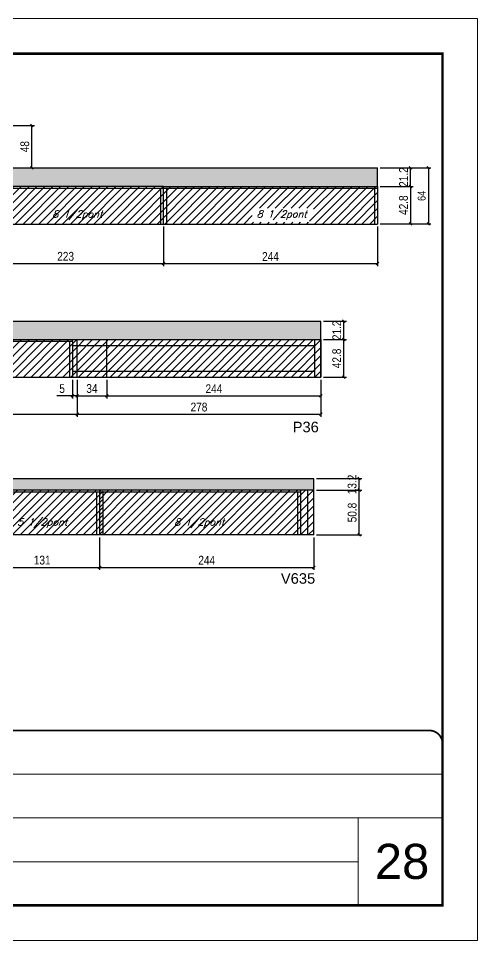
# Model space of a CAD drawing. Extents: x -20960 to -5926, y -2106 to 21915.
# Drawn here: x -6477 to -5953, y 13974 to 15024 of the extents above; entities that cross this region are included whole.
import ezdxf

# ---------------------------------------------------------------- set-up
doc = ezdxf.new("R2010")
doc.units = 0
doc.linetypes.add('CONTINUO', pattern=[0])
doc.linetypes.add('DASHED', pattern=[0.75, 0.5, -0.25])
for name, color, linetype in [('5', 5, 'Continuous'), ('COTA', 241, 'Continuous'), ('Painéis', 200, 'Continuous'), ('Reaproveitamento', 251, 'Continuous'), ('SARR_2.2x7', 40, 'Continuous'), ('SARR_3.5x7', 81, 'Continuous'), ('texto', 7, 'Continuous')]:
    doc.layers.add(name, color=color, linetype=linetype)
for name, color, linetype, lineweight in [('CARIMBO', 255, 'Continuous', 9), ('Folhas', 255, 'Continuous', 9), ('SARRAFO DE PRESSAO', 251, 'DASHED', 9)]:
    doc.layers.add(name, color=color, linetype=linetype, lineweight=lineweight)
doc.styles.add('ARIAL', font='arial.ttf')
doc.styles.add('COTA TECNICA', font='techl___.ttf', dxfattribs={"height": 10})
doc.styles.add('COTA TECNICA-50', font='techl___.ttf', dxfattribs={"height": 9})
doc.styles.add('Romans', font='romans.shx')
doc.styles.get("Standard").update_dxf_attribs({"font": 'arial.ttf'})
doc.dimstyles.new('COTA PAINEL-50', dxfattribs={"dimtxt": 9, "dimasz": 3, "dimexe": 3, "dimexo": 3, "dimgap": 3, "dimtad": 1, "dimdec": 1, "dimzin": 12, "dimdsep": 46, "dimtxsty": 'COTA TECNICA-50', "dimblk1": 'OBLIQUE', "dimblk2": 'OBLIQUE', "dimsah": 1, "dimcen": 0.9, "dimclrd": 4, "dimclre": 4, "dimclrt": 240, "dimadec": 1, "dimazin": 3, "dimtfac": 1, "dimtdec": 1, "dimtmove": 0, "dimatfit": 3, "dimfxl": 1, "dimtolj": 1, "dimtzin": 12, "dimarcsym": 0})
doc.dimstyles.new('PAINEL', dxfattribs={"dimtxt": 10, "dimasz": 3, "dimexe": 3, "dimexo": 3, "dimgap": 3, "dimtad": 1, "dimdec": 1, "dimzin": 12, "dimdsep": 46, "dimtxsty": 'COTA TECNICA', "dimblk1": 'OBLIQUE', "dimblk2": 'OBLIQUE', "dimsah": 1, "dimcen": 0.9, "dimclrd": 4, "dimclre": 4, "dimclrt": 240, "dimadec": 1, "dimazin": 3, "dimtfac": 1, "dimtdec": 1, "dimtmove": 0, "dimatfit": 3, "dimfxl": 1, "dimtolj": 1, "dimtzin": 12, "dimarcsym": 0})
pattern_1 = [(45, (-149371.684, -13724.082), (-4.49012806, 4.49012806), [])]

# ---------------------------------------------------------------- blocks, each defined once
blk = doc.blocks.new('9999999999')
at = {"color": 30, "linetype": 'CONTINUO'}
for p, q in [((98564.6, 34379.6), (99584, 34379.6)), ((98564.6, 34329.8), (99488, 34329.8)), ((99584, 34329.8), (99488, 34329.8)), ((99488, 34329.8), (99488, 34230.2)), ((98564.6, 34280), (99488, 34280))]:
    blk.add_line(p, q, dxfattribs=at)
at = {"color": 30, "linetype": 'CONTINUO', "const_width": 2}
blk.add_lwpolyline([(99584, 34230.2), (99584, 34414.4, 0.414214), (99569, 34429.4), (98229, 34429.4, 0.414214), (98214, 34414.4), (98214, 34245.2, 0.414214), (98229, 34230.2), (99584, 34230.2)], format="xyb", dxfattribs=at)
at = {"layer": 'Folhas'}
blk.add_lwpolyline([(98139, 34190.2), (99624, 34190.2), (99624, 35240.2), (98139, 35240.2)], close=True, dxfattribs=at)
at = {"layer": 'Folhas', "color": 30, "const_width": 3}
blk.add_lwpolyline([(98214, 34230.2), (99584, 34230.2), (99584, 35200.2), (98214, 35200.2)], close=True, dxfattribs=at)
blk = doc.blocks.new('_Oblique')
at = {"color": 0, "linetype": 'ByBlock', "lineweight": -2}
blk.add_line((-0.5, -0.5), (0.5, 0.5), dxfattribs=at)
blk = doc.blocks.new('*D899')
at = {"layer": 'COTA', "color": 4, "linetype": 'ByBlock', "lineweight": -2, "transparency": 16777216}
for p, q in [((-6515.2, 14432.9), (-6515.2, 14395.9)), ((-6384.2, 14432.9), (-6384.2, 14395.9)), ((-6515.2, 14398.9), (-6384.2, 14398.9))]:
    blk.add_line(p, q, dxfattribs=at)
at = {"layer": 'Defpoints', "color": 0, "linetype": 'ByBlock', "transparency": 16777216}
for p in [(-6515.2, 14435.9), (-6384.2, 14435.9), (-6384.2, 14398.9)]:
    blk.add_point(p, dxfattribs=at)
at = {"layer": 'COTA', "color": 4, "linetype": 'ByBlock', "lineweight": -2, "transparency": 16777216, "xscale": 3, "yscale": 3, "zscale": 3, "rotation": 180}
blk.add_blockref('_Oblique', (-6515.2, 14398.9), dxfattribs=at)
at = {"layer": 'COTA', "color": 4, "linetype": 'ByBlock', "lineweight": -2, "transparency": 16777216, "xscale": 3, "yscale": 3, "zscale": 3}
blk.add_blockref('_Oblique', (-6384.2, 14398.9), dxfattribs=at)
at = {"layer": 'COTA', "color": 240, "linetype": 'ByBlock', "transparency": 16777216, "insert": (-6449.7, 14407.1), "char_height": 10, "attachment_point": 5, "style": 'COTA TECNICA'}
blk.add_mtext('\\A1;131', dxfattribs=at)
blk = doc.blocks.new('*D900')
at = {"layer": 'COTA', "color": 4, "linetype": 'ByBlock', "lineweight": -2, "transparency": 16777216}
for p, q in [((-6140.2, 14432.9), (-6140.2, 14395.9)), ((-6384.2, 14412.9), (-6384.2, 14395.9)), ((-6384.2, 14398.9), (-6140.2, 14398.9))]:
    blk.add_line(p, q, dxfattribs=at)
at = {"layer": 'Defpoints', "color": 0, "linetype": 'ByBlock', "transparency": 16777216}
for p in [(-6140.2, 14435.9), (-6384.2, 14415.9), (-6140.2, 14398.9)]:
    blk.add_point(p, dxfattribs=at)
at = {"layer": 'COTA', "color": 4, "linetype": 'ByBlock', "lineweight": -2, "transparency": 16777216, "xscale": 3, "yscale": 3, "zscale": 3, "rotation": 180}
blk.add_blockref('_Oblique', (-6384.2, 14398.9), dxfattribs=at)
at = {"layer": 'COTA', "color": 4, "linetype": 'ByBlock', "lineweight": -2, "transparency": 16777216, "xscale": 3, "yscale": 3, "zscale": 3}
blk.add_blockref('_Oblique', (-6140.2, 14398.9), dxfattribs=at)
at = {"layer": 'COTA', "color": 240, "linetype": 'ByBlock', "transparency": 16777216, "insert": (-6262.2, 14407), "char_height": 10, "attachment_point": 5, "style": 'COTA TECNICA'}
blk.add_mtext('\\A1;244', dxfattribs=at)
blk = doc.blocks.new('*D904')
at = {"layer": 'COTA', "color": 4, "lineweight": -2, "transparency": 16777216}
for p, q in [((-6137.2, 14486.7), (-6085.3, 14486.7)), ((-6088.3, 14435.9), (-6088.3, 14486.7)), ((-6137.2, 14435.9), (-6085.3, 14435.9))]:
    blk.add_line(p, q, dxfattribs=at)
at = {"layer": 'Defpoints', "color": 0, "transparency": 16777216}
for p in [(-6140.2, 14486.7), (-6088.3, 14486.7), (-6140.2, 14435.9)]:
    blk.add_point(p, dxfattribs=at)
at = {"layer": 'COTA', "color": 4, "lineweight": -2, "transparency": 16777216, "xscale": 3, "yscale": 3, "zscale": 3}
for p, rotation in [((-6088.3, 14486.7), 90), ((-6088.3, 14435.9), 270)]:
    blk.add_blockref('_Oblique', p, dxfattribs=dict(at, rotation=rotation))
at = {"layer": 'COTA', "color": 240, "transparency": 16777216, "insert": (-6096.4, 14461.3), "char_height": 10, "attachment_point": 5, "rotation": 90, "style": 'COTA TECNICA'}
blk.add_mtext('\\A1;50.8', dxfattribs=at)
blk = doc.blocks.new('*D922')
at = {"layer": 'COTA', "color": 4, "lineweight": -2, "ltscale": 25, "transparency": 16777216}
for p, q in [((-6137.2, 14499.9), (-6085.3, 14499.9)), ((-6088.3, 14486.7), (-6088.3, 14499.9)), ((-6137.2, 14486.7), (-6085.3, 14486.7))]:
    blk.add_line(p, q, dxfattribs=at)
at = {"layer": 'Defpoints', "color": 0, "ltscale": 25, "transparency": 16777216}
for p in [(-6140.2, 14499.9), (-6088.3, 14499.9), (-6140.2, 14486.7)]:
    blk.add_point(p, dxfattribs=at)
at = {"layer": 'COTA', "color": 4, "lineweight": -2, "ltscale": 25, "transparency": 16777216, "xscale": 3, "yscale": 3, "zscale": 3}
for p, rotation in [((-6088.3, 14499.9), 90), ((-6088.3, 14486.7), 270)]:
    blk.add_blockref('_Oblique', p, dxfattribs=dict(at, rotation=rotation))
at = {"layer": 'COTA', "color": 240, "ltscale": 25, "transparency": 16777216, "insert": (-6096.5, 14493.3), "char_height": 10, "attachment_point": 5, "rotation": 90, "style": 'COTA TECNICA'}
blk.add_mtext('\\A1;13.2', dxfattribs=at)
blk = doc.blocks.new('*D906')
at = {"layer": 'COTA', "color": 4, "linetype": 'ByBlock', "lineweight": -2, "transparency": 16777216}
for p, q in [((-6311.5, 14786.9), (-6311.5, 14741.8)), ((-6067.5, 14786.9), (-6067.5, 14741.8)), ((-6311.5, 14744.8), (-6067.5, 14744.8))]:
    blk.add_line(p, q, dxfattribs=at)
at = {"layer": 'Defpoints', "color": 0, "linetype": 'ByBlock', "transparency": 16777216}
for p in [(-6311.5, 14789.9), (-6067.5, 14789.9), (-6067.5, 14744.8)]:
    blk.add_point(p, dxfattribs=at)
at = {"layer": 'COTA', "color": 4, "linetype": 'ByBlock', "lineweight": -2, "transparency": 16777216, "xscale": 3, "yscale": 3, "zscale": 3, "rotation": 180}
blk.add_blockref('_Oblique', (-6311.5, 14744.8), dxfattribs=at)
at = {"layer": 'COTA', "color": 4, "linetype": 'ByBlock', "lineweight": -2, "transparency": 16777216, "xscale": 3, "yscale": 3, "zscale": 3}
blk.add_blockref('_Oblique', (-6067.5, 14744.8), dxfattribs=at)
at = {"layer": 'COTA', "color": 240, "linetype": 'ByBlock', "transparency": 16777216, "insert": (-6189.5, 14752.9), "char_height": 10, "attachment_point": 5, "style": 'COTA TECNICA'}
blk.add_mtext('\\A1;244', dxfattribs=at)
blk = doc.blocks.new('*D908')
at = {"layer": 'COTA', "color": 4, "linetype": 'ByBlock', "lineweight": -2, "transparency": 16777216}
for p, q in [((-6064.5, 14853.9), (-6026.9, 14853.9)), ((-6029.9, 14832.7), (-6029.9, 14853.9)), ((-6064.5, 14832.7), (-6026.9, 14832.7))]:
    blk.add_line(p, q, dxfattribs=at)
at = {"layer": 'Defpoints', "color": 0, "linetype": 'ByBlock', "transparency": 16777216}
for p in [(-6067.5, 14853.9), (-6029.9, 14853.9), (-6067.5, 14832.7)]:
    blk.add_point(p, dxfattribs=at)
at = {"layer": 'COTA', "color": 4, "linetype": 'ByBlock', "lineweight": -2, "transparency": 16777216, "xscale": 3, "yscale": 3, "zscale": 3}
for p, rotation in [((-6029.9, 14853.9), 90), ((-6029.9, 14832.7), 270)]:
    blk.add_blockref('_Oblique', p, dxfattribs=dict(at, rotation=rotation))
at = {"layer": 'COTA', "color": 240, "linetype": 'ByBlock', "transparency": 16777216, "insert": (-6037.9, 14843.3), "char_height": 10, "attachment_point": 5, "rotation": 90, "style": 'COTA TECNICA'}
blk.add_mtext('\\A1;21.2', dxfattribs=at)
blk = doc.blocks.new('*D931')
at = {"layer": 'COTA', "color": 4, "lineweight": -2, "transparency": 16777216}
for p, q in [((-6534.5, 14786.9), (-6534.5, 14741.8)), ((-6311.5, 14786.9), (-6311.5, 14741.8)), ((-6534.5, 14744.8), (-6311.5, 14744.8))]:
    blk.add_line(p, q, dxfattribs=at)
at = {"layer": 'Defpoints', "color": 0, "transparency": 16777216}
for p in [(-6534.5, 14789.9), (-6311.5, 14789.9), (-6311.5, 14744.8)]:
    blk.add_point(p, dxfattribs=at)
at = {"layer": 'COTA', "color": 4, "lineweight": -2, "transparency": 16777216, "xscale": 3, "yscale": 3, "zscale": 3, "rotation": 180}
blk.add_blockref('_Oblique', (-6534.5, 14744.8), dxfattribs=at)
at = {"layer": 'COTA', "color": 4, "lineweight": -2, "transparency": 16777216, "xscale": 3, "yscale": 3, "zscale": 3}
blk.add_blockref('_Oblique', (-6311.5, 14744.8), dxfattribs=at)
at = {"layer": 'COTA', "color": 240, "transparency": 16777216, "insert": (-6423, 14753), "char_height": 10, "attachment_point": 5, "style": 'COTA TECNICA'}
blk.add_mtext('\\A1;223', dxfattribs=at)
blk = doc.blocks.new('*D932')
at = {"layer": 'COTA', "color": 4, "lineweight": -2, "transparency": 16777216}
for p, q in [((-6064.5, 14832.7), (-6026.9, 14832.7)), ((-6029.9, 14832.7), (-6029.9, 14789.9)), ((-6064.5, 14789.9), (-6026.9, 14789.9))]:
    blk.add_line(p, q, dxfattribs=at)
at = {"layer": 'Defpoints', "color": 0, "transparency": 16777216}
for p in [(-6067.5, 14832.7), (-6067.5, 14789.9), (-6029.9, 14789.9)]:
    blk.add_point(p, dxfattribs=at)
at = {"layer": 'COTA', "color": 4, "lineweight": -2, "transparency": 16777216, "xscale": 3, "yscale": 3, "zscale": 3}
for p, rotation in [((-6029.9, 14832.7), 90), ((-6029.9, 14789.9), 270)]:
    blk.add_blockref('_Oblique', p, dxfattribs=dict(at, rotation=rotation))
at = {"layer": 'COTA', "color": 240, "transparency": 16777216, "insert": (-6037.9, 14811.3), "char_height": 10, "attachment_point": 5, "rotation": 90, "style": 'COTA TECNICA'}
blk.add_mtext('\\A1;42.8', dxfattribs=at)
blk = doc.blocks.new('*D937')
at = {"layer": 'COTA', "color": 4, "lineweight": -2, "ltscale": 25, "transparency": 16777216}
for p, q in [((-6488.5, 14901.9), (-6458.4, 14901.9)), ((-6461.4, 14853.9), (-6461.4, 14901.9)), ((-6488.5, 14853.9), (-6458.4, 14853.9))]:
    blk.add_line(p, q, dxfattribs=at)
at = {"layer": 'Defpoints', "color": 0, "ltscale": 25, "transparency": 16777216}
for p in [(-6491.5, 14901.9), (-6461.4, 14901.9), (-6491.5, 14853.9)]:
    blk.add_point(p, dxfattribs=at)
at = {"layer": 'COTA', "color": 4, "lineweight": -2, "ltscale": 25, "transparency": 16777216, "xscale": 3, "yscale": 3, "zscale": 3}
for p, rotation in [((-6461.4, 14901.9), 90), ((-6461.4, 14853.9), 270)]:
    blk.add_blockref('_Oblique', p, dxfattribs=dict(at, rotation=rotation))
at = {"layer": 'COTA', "color": 240, "ltscale": 25, "transparency": 16777216, "insert": (-6469.5, 14877.9), "char_height": 10, "attachment_point": 5, "rotation": 90, "style": 'COTA TECNICA'}
blk.add_mtext('\\A1;48', dxfattribs=at)
blk = doc.blocks.new('*D916')
at = {"layer": 'COTA', "color": 4, "linetype": 'ByBlock', "lineweight": -2, "transparency": 16777216}
for p, q in [((-6410, 14612.4), (-6410, 14570.3)), ((-6132, 14612.4), (-6132, 14570.3)), ((-6410, 14573.3), (-6132, 14573.3))]:
    blk.add_line(p, q, dxfattribs=at)
at = {"layer": 'Defpoints', "color": 0, "linetype": 'ByBlock', "transparency": 16777216}
for p in [(-6410, 14615.4), (-6132, 14615.4), (-6132, 14573.3)]:
    blk.add_point(p, dxfattribs=at)
at = {"layer": 'COTA', "color": 4, "linetype": 'ByBlock', "lineweight": -2, "transparency": 16777216, "xscale": 3, "yscale": 3, "zscale": 3, "rotation": 180}
blk.add_blockref('_Oblique', (-6410, 14573.3), dxfattribs=at)
at = {"layer": 'COTA', "color": 4, "linetype": 'ByBlock', "lineweight": -2, "transparency": 16777216, "xscale": 3, "yscale": 3, "zscale": 3}
blk.add_blockref('_Oblique', (-6132, 14573.3), dxfattribs=at)
at = {"layer": 'COTA', "color": 240, "linetype": 'ByBlock', "transparency": 16777216, "insert": (-6271, 14581.4), "char_height": 10, "attachment_point": 5, "style": 'COTA TECNICA'}
blk.add_mtext('\\A1;278', dxfattribs=at)
blk = doc.blocks.new('*D938')
at = {"layer": 'COTA', "color": 4, "lineweight": -2, "ltscale": 25, "transparency": 16777216}
for p, q in [((-6129, 14658.2), (-6102.9, 14658.2)), ((-6105.9, 14615.4), (-6105.9, 14658.2)), ((-6129, 14615.4), (-6102.9, 14615.4))]:
    blk.add_line(p, q, dxfattribs=at)
at = {"layer": 'Defpoints', "color": 0, "ltscale": 25, "transparency": 16777216}
for p in [(-6132, 14658.2), (-6105.9, 14658.2), (-6132, 14615.4)]:
    blk.add_point(p, dxfattribs=at)
at = {"layer": 'COTA', "color": 4, "lineweight": -2, "ltscale": 25, "transparency": 16777216, "xscale": 3, "yscale": 3, "zscale": 3}
for p, rotation in [((-6105.9, 14658.2), 90), ((-6105.9, 14615.4), 270)]:
    blk.add_blockref('_Oblique', p, dxfattribs=dict(at, rotation=rotation))
at = {"layer": 'COTA', "color": 240, "ltscale": 25, "transparency": 16777216, "insert": (-6114, 14636.8), "char_height": 10, "attachment_point": 5, "rotation": 90, "style": 'COTA TECNICA'}
blk.add_mtext('\\A1;42.8', dxfattribs=at)
blk = doc.blocks.new('*D939')
at = {"layer": 'COTA', "color": 4, "lineweight": -2, "ltscale": 25, "transparency": 16777216}
for p, q in [((-6654, 14612.4), (-6654, 14570.3)), ((-6410, 14612.4), (-6410, 14570.3)), ((-6654, 14573.3), (-6410, 14573.3))]:
    blk.add_line(p, q, dxfattribs=at)
at = {"layer": 'Defpoints', "color": 0, "ltscale": 25, "transparency": 16777216}
for p in [(-6654, 14615.4), (-6410, 14615.4), (-6410, 14573.3)]:
    blk.add_point(p, dxfattribs=at)
at = {"layer": 'COTA', "color": 4, "lineweight": -2, "ltscale": 25, "transparency": 16777216, "xscale": 3, "yscale": 3, "zscale": 3, "rotation": 180}
blk.add_blockref('_Oblique', (-6654, 14573.3), dxfattribs=at)
at = {"layer": 'COTA', "color": 4, "lineweight": -2, "ltscale": 25, "transparency": 16777216, "xscale": 3, "yscale": 3, "zscale": 3}
blk.add_blockref('_Oblique', (-6410, 14573.3), dxfattribs=at)
at = {"layer": 'COTA', "color": 240, "ltscale": 25, "transparency": 16777216, "insert": (-6532, 14581.3), "char_height": 10, "attachment_point": 5, "style": 'COTA TECNICA'}
blk.add_mtext('\\A1;244', dxfattribs=at)
blk = doc.blocks.new('*D940')
at = {"layer": 'COTA', "color": 4, "lineweight": -2, "ltscale": 25, "transparency": 16777216}
for p, q in [((-6415, 14612.4), (-6415, 14591.2)), ((-6410, 14612.4), (-6410, 14591.2)), ((-6415, 14594.2), (-6433.1, 14594.2)), ((-6410, 14594.2), (-6415, 14594.2)), ((-6410, 14594.2), (-6407, 14594.2))]:
    blk.add_line(p, q, dxfattribs=at)
at = {"layer": 'Defpoints', "color": 0, "ltscale": 25, "transparency": 16777216}
for p in [(-6415, 14615.4), (-6410, 14615.4), (-6415, 14594.2)]:
    blk.add_point(p, dxfattribs=at)
at = {"layer": 'COTA', "color": 4, "lineweight": -2, "ltscale": 25, "transparency": 16777216, "xscale": 3, "yscale": 3, "zscale": 3}
blk.add_blockref('_Oblique', (-6415, 14594.2), dxfattribs=at)
at = {"layer": 'COTA', "color": 4, "lineweight": -2, "ltscale": 25, "transparency": 16777216, "xscale": 3, "yscale": 3, "zscale": 3, "rotation": 180}
blk.add_blockref('_Oblique', (-6410, 14594.2), dxfattribs=at)
at = {"layer": 'COTA', "color": 240, "ltscale": 25, "transparency": 16777216, "insert": (-6427, 14602.4), "char_height": 10, "attachment_point": 5, "style": 'COTA TECNICA'}
blk.add_mtext('\\A1;5', dxfattribs=at)
blk = doc.blocks.new('*D919')
at = {"layer": 'COTA', "color": 4, "lineweight": -2, "ltscale": 25, "transparency": 16777216}
for p, q in [((-6129, 14679.4), (-6102.9, 14679.4)), ((-6105.9, 14658.2), (-6105.9, 14679.4)), ((-6129, 14658.2), (-6102.9, 14658.2))]:
    blk.add_line(p, q, dxfattribs=at)
at = {"layer": 'Defpoints', "color": 0, "ltscale": 25, "transparency": 16777216}
for p in [(-6132, 14679.4), (-6105.9, 14679.4), (-6132, 14658.2)]:
    blk.add_point(p, dxfattribs=at)
at = {"layer": 'COTA', "color": 4, "lineweight": -2, "ltscale": 25, "transparency": 16777216, "xscale": 3, "yscale": 3, "zscale": 3}
for p, rotation in [((-6105.9, 14679.4), 90), ((-6105.9, 14658.2), 270)]:
    blk.add_blockref('_Oblique', p, dxfattribs=dict(at, rotation=rotation))
at = {"layer": 'COTA', "color": 240, "ltscale": 25, "transparency": 16777216, "insert": (-6114, 14668.8), "char_height": 10, "attachment_point": 5, "rotation": 90, "style": 'COTA TECNICA'}
blk.add_mtext('\\A1;21.2', dxfattribs=at)
blk = doc.blocks.new('*D941')
at = {"layer": 'COTA', "color": 4, "lineweight": -2, "ltscale": 25, "transparency": 16777216}
for p, q in [((-6410, 14612.4), (-6410, 14591.2)), ((-6376, 14612.4), (-6376, 14591.2)), ((-6410, 14594.2), (-6376, 14594.2))]:
    blk.add_line(p, q, dxfattribs=at)
at = {"layer": 'Defpoints', "color": 0, "ltscale": 25, "transparency": 16777216}
for p in [(-6410, 14615.4), (-6376, 14615.4), (-6376, 14594.2)]:
    blk.add_point(p, dxfattribs=at)
at = {"layer": 'COTA', "color": 4, "lineweight": -2, "ltscale": 25, "transparency": 16777216, "xscale": 3, "yscale": 3, "zscale": 3, "rotation": 180}
blk.add_blockref('_Oblique', (-6410, 14594.2), dxfattribs=at)
at = {"layer": 'COTA', "color": 4, "lineweight": -2, "ltscale": 25, "transparency": 16777216, "xscale": 3, "yscale": 3, "zscale": 3}
blk.add_blockref('_Oblique', (-6376, 14594.2), dxfattribs=at)
at = {"layer": 'COTA', "color": 240, "ltscale": 25, "transparency": 16777216, "insert": (-6393, 14602.5), "char_height": 10, "attachment_point": 5, "style": 'COTA TECNICA'}
blk.add_mtext('\\A1;34', dxfattribs=at)
blk = doc.blocks.new('*D920')
at = {"layer": 'COTA', "color": 4, "lineweight": -2, "ltscale": 25, "transparency": 16777216}
for p, q in [((-6376, 14612.4), (-6376, 14591.2)), ((-6132, 14612.4), (-6132, 14591.2)), ((-6376, 14594.2), (-6132, 14594.2))]:
    blk.add_line(p, q, dxfattribs=at)
at = {"layer": 'Defpoints', "color": 0, "ltscale": 25, "transparency": 16777216}
for p in [(-6376, 14615.4), (-6132, 14615.4), (-6132, 14594.2)]:
    blk.add_point(p, dxfattribs=at)
at = {"layer": 'COTA', "color": 4, "lineweight": -2, "ltscale": 25, "transparency": 16777216, "xscale": 3, "yscale": 3, "zscale": 3, "rotation": 180}
blk.add_blockref('_Oblique', (-6376, 14594.2), dxfattribs=at)
at = {"layer": 'COTA', "color": 4, "lineweight": -2, "ltscale": 25, "transparency": 16777216, "xscale": 3, "yscale": 3, "zscale": 3}
blk.add_blockref('_Oblique', (-6132, 14594.2), dxfattribs=at)
at = {"layer": 'COTA', "color": 240, "ltscale": 25, "transparency": 16777216, "insert": (-6254, 14602.3), "char_height": 10, "attachment_point": 5, "style": 'COTA TECNICA'}
blk.add_mtext('\\A1;244', dxfattribs=at)
blk = doc.blocks.new('*D951')
at = {"layer": 'COTA', "color": 4, "lineweight": -2, "transparency": 16777216}
for p, q in [((-6064.5, 14853.9), (-6006.6, 14853.9)), ((-6009.6, 14853.9), (-6009.6, 14789.9)), ((-6064.5, 14789.9), (-6006.6, 14789.9))]:
    blk.add_line(p, q, dxfattribs=at)
at = {"layer": 'Defpoints', "color": 0, "transparency": 16777216}
for p in [(-6067.5, 14853.9), (-6067.5, 14789.9), (-6009.6, 14789.9)]:
    blk.add_point(p, dxfattribs=at)
at = {"layer": 'COTA', "color": 4, "lineweight": -2, "transparency": 16777216, "xscale": 3, "yscale": 3, "zscale": 3}
for p, rotation in [((-6009.6, 14853.9), 90), ((-6009.6, 14789.9), 270)]:
    blk.add_blockref('_Oblique', p, dxfattribs=dict(at, rotation=rotation))
at = {"layer": 'COTA', "color": 240, "transparency": 16777216, "insert": (-6017.2, 14821.9), "char_height": 9, "attachment_point": 5, "rotation": 90, "style": 'COTA TECNICA-50'}
blk.add_mtext('\\A1;64', dxfattribs=at)

msp = doc.modelspace()

# ---------------------------------------------------------------- hatches: boundary and pattern name
at = {"layer": 'COTA', "ltscale": 25}
h = msp.add_hatch(dxfattribs=at)
h.set_pattern_fill('AR-CONC', color=256, scale=0.03)
h.set_pattern_definition([(50, (-153562.9586, -8853.6097), (5.46554007, -0.47817257), [0.5715, -6.2865]), (355, (-153562.9586, -8853.61), (-1.05730264, 5.73170536), [0.4572, -5.02921753]), (100.4514447, (-153562.503, -8853.6496), (4.40823741, 5.25353256), [0.48570026, -5.34270734]), (46.1842, (-153562.9586, -8852.086), (8.13237123, -1.26126984), [0.85725, -9.42975]), (96.6355576, (-153562.281, -8852.191), (7.12212402, 7.42278374), [0.7285507, -8.01406824]), (351.184151, (-153562.9586, -8852.086), (7.122124, 7.42278374), [0.685799, -7.54379196]), (21, (-153562.1966, -8852.4667), (4.54843174, -3.06795595), [0.5715, -6.2865]), (326, (-153562.1966, -8852.467), (1.85406085, 5.52563898), [0.4572, -5.0292]), (71.451445, (-153561.8175, -8852.7224), (6.40249258, 2.45768307), [0.48570026, -5.34269813]), (37.5, (-153562.9586, -8853.6097), (0.092658098, 2.536651166), [0, -4.96824, 0, -5.1054, 0, -5.04825]), (7.5, (-153562.9586, -8853.6097), (2.004589875, 3.005417245), [0, -2.91084, 0, -4.85394, 0, -1.92405]), (327.5, (-153564.6578, -8853.6097), (4.067717855, -0.17186232), [0, -1.905, 0, -5.9436, 0, -7.8867]), (317.5, (-153565.42, -8853.6097), (4.44387544, 0.76279473), [0, -2.4765, 0, -3.94716, 0, -5.6007])])
h.paths.add_polyline_path([(-6534.5, 14832.67), (-6311.5, 14832.67), (-6067.5, 14832.67), (-6067.5, 14853.87), (-6491.5, 14853.87), (-7073.5, 14853.87), (-7073.5, 14839.87), (-6578.5, 14839.87), (-6578.5, 14789.87), (-6534.5, 14789.87)])
h = msp.add_hatch(dxfattribs=at)
h.set_pattern_fill('AR-CONC', color=256, scale=0.03)
h.set_pattern_definition([(50, (-144609.4875, -9134.4764), (5.46554007, -0.47817257), [0.5715, -6.2865]), (355, (-144609.4875, -9134.4764), (-1.05730264, 5.73170536), [0.4572, -5.02921753]), (100.4514447, (-144609.032, -9134.516), (4.40823741, 5.25353256), [0.48570026, -5.34270734]), (46.1842, (-144609.4875, -9132.9524), (8.13237123, -1.26126984), [0.85725, -9.42975]), (96.6355576, (-144608.81, -9133.0575), (7.122124, 7.42278374), [0.7285507, -8.01406824]), (351.184151, (-144609.4875, -9132.952), (7.122124, 7.42278374), [0.685799, -7.54379196]), (21, (-144608.7255, -9133.3334), (4.54843174, -3.06795595), [0.5715, -6.2865]), (326, (-144608.7255, -9133.3334), (1.85406085, 5.52563898), [0.4572, -5.0292]), (71.451445, (-144608.3465, -9133.589), (6.40249258, 2.45768307), [0.48570026, -5.34269813]), (37.5, (-144609.4875, -9134.4764), (0.092658098, 2.536651166), [0, -4.96824, 0, -5.1054, 0, -5.04825]), (7.5, (-144609.4875, -9134.4764), (2.004589875, 3.005417245), [0, -2.91084, 0, -4.85394, 0, -1.92405]), (327.5, (-144611.1867, -9134.4764), (4.067717855, -0.17186232), [0, -1.905, 0, -5.9436, 0, -7.8867]), (317.5, (-144611.9487, -9134.4764), (4.44387544, 0.76279473), [0, -2.4765, 0, -3.94716, 0, -5.6007])])
h.paths.add_polyline_path([(-7302, 14679.41), (-7302, 14658.21), (-6132, 14658.21), (-6132, 14679.41)])
at = {"layer": 'COTA', "linetype": 'ByBlock'}
h = msp.add_hatch(dxfattribs=at)
h.set_pattern_fill('AR-CONC', color=256, scale=0.03)
h.set_pattern_definition([(50, (-149392.2803, -17198.3228), (5.46554007, -0.47817257), [0.5715, -6.2865]), (355, (-149392.2803, -17198.323), (-1.05730264, 5.73170536), [0.4572, -5.02921753]), (100.4514447, (-149391.825, -17198.3626), (4.40823741, 5.25353256), [0.48570026, -5.34270734]), (46.1842, (-149392.28, -17196.799), (8.13237123, -1.26126984), [0.85725, -9.42975]), (96.6355576, (-149391.603, -17196.904), (7.12212402, 7.42278374), [0.7285507, -8.01406824]), (351.184151, (-149392.28, -17196.799), (7.122124, 7.42278374), [0.685799, -7.54379196]), (21, (-149391.5183, -17197.1798), (4.54843174, -3.06795595), [0.5715, -6.2865]), (326, (-149391.5183, -17197.18), (1.85406085, 5.52563898), [0.4572, -5.0292]), (71.451445, (-149391.1393, -17197.4354), (6.40249258, 2.45768307), [0.48570026, -5.34269813]), (37.5, (-149392.2803, -17198.3228), (0.092658098, 2.536651166), [0, -4.96824, 0, -5.1054, 0, -5.04825]), (7.5, (-149392.2803, -17198.3228), (2.004589875, 3.005417245), [0, -2.91084, 0, -4.85394, 0, -1.92405]), (327.5, (-149393.9796, -17198.3228), (4.067717855, -0.17186232), [0, -1.905, 0, -5.9436, 0, -7.8867]), (317.5, (-149394.7416, -17198.3228), (4.44387544, 0.76279473), [0, -2.4765, 0, -3.94716, 0, -5.6007])])
h.paths.add_polyline_path([(-6759.17, 14486.68), (-6140.17, 14486.68), (-6140.17, 14499.88), (-6779.17, 14499.88), (-6779.17, 14435.88), (-6759.17, 14435.88)])
at = {"layer": 'Reaproveitamento', "linetype": 'ByBlock'}
h = msp.add_hatch(dxfattribs=at)
h.set_pattern_fill('ANSI31', color=256, scale=2)
h.set_pattern_definition([(45, (-149381.255, -17168.8296), (-4.49012806, 4.49012806), [])])
h.paths.add_polyline_path([(-6534.5, 14832.67), (-6534.5, 14789.87), (-6067.5, 14789.87), (-6067.5, 14832.67)])
h.paths.add_polyline_path([(-6213.08, 14791.91), (-6145.46, 14791.91), (-6139.96, 14807.89), (-6207.58, 14807.89)], flags=16)
h = msp.add_hatch(dxfattribs=at)
h.set_pattern_fill('ANSI31', color=256, scale=2)
h.set_pattern_definition(pattern_1)
h.paths.add_polyline_path([(-6410, 14615.41), (-6410, 14658.21), (-6654, 14658.21), (-6654, 14615.41)])
h = msp.add_hatch(dxfattribs=at)
h.set_pattern_fill('ANSI31', color=256, scale=2)
h.set_pattern_definition(pattern_1)
h.paths.add_polyline_path([(-6376, 14658.21), (-6410, 14658.21), (-6410, 14615.41), (-6376, 14615.41)])
h = msp.add_hatch(dxfattribs=at)
h.set_pattern_fill('ANSI31', color=256, scale=2)
h.set_pattern_definition(pattern_1)
h.paths.add_polyline_path([(-6132, 14615.41), (-6132, 14658.21), (-6376, 14658.21), (-6376, 14615.41)])
h = msp.add_hatch(dxfattribs=at)
h.set_pattern_fill('ANSI31', color=256, scale=2)
h.set_pattern_definition([(45, (-149392.28, -17198.323), (-4.49012806, 4.49012806), [])])
h.paths.add_polyline_path([(-6380.17, 14486.68), (-6515.17, 14486.68), (-6515.17, 14435.88), (-6380.17, 14435.88)])
h = msp.add_hatch(dxfattribs=at)
h.set_pattern_fill('ANSI31', color=256, scale=2)
h.set_pattern_definition([(45, (-149396.28, -17198.323), (-4.49012806, 4.49012806), [])])
h.paths.add_polyline_path([(-6140.17, 14435.88), (-6140.17, 14486.68), (-6384.17, 14486.68), (-6384.17, 14435.88)])

# ---------------------------------------------------------------- linework, layer by layer
at = {"layer": 'COTA', "linetype": 'ByBlock'}
for p, q in [((-6491.5, 14853.87), (-6067.5, 14853.87)), ((-6067.5, 14832.67), (-6067.5, 14853.87)), ((-6140.17, 14499.88), (-6779.17, 14499.88)), ((-6140.17, 14486.68), (-6140.17, 14499.88))]:
    msp.add_line(p, q, dxfattribs=at)
at = {"layer": 'COTA', "ltscale": 25}
for p in [(-6635, 14679.41), (-6132, 14658.21)]:
    msp.add_line(p, (-6132, 14679.41), dxfattribs=at)
at = {"layer": 'Painéis', "linetype": 'ByBlock'}
for p, q in [((-6311.5, 14832.67), (-6534.5, 14832.67)), ((-6311.5, 14832.67), (-6067.5, 14832.67)), ((-6311.5, 14789.87), (-6311.5, 14832.67)), ((-6067.5, 14832.67), (-6067.5, 14789.87)), ((-6491.5, 14789.87), (-6067.5, 14789.87)), ((-6311.5, 14789.87), (-6067.5, 14789.87)), ((-6654, 14658.21), (-6132, 14658.21)), ((-6410, 14615.41), (-6410, 14658.21)), ((-6376, 14615.41), (-6376, 14658.21)), ((-6132, 14615.41), (-6132, 14658.21)), ((-6654, 14615.41), (-6132, 14615.41)), ((-6140.17, 14486.68), (-6759.17, 14486.68)), ((-6384.17, 14435.88), (-6384.17, 14486.68)), ((-6140.17, 14435.88), (-6140.17, 14486.68)), ((-6140.17, 14435.88), (-6759.17, 14435.88))]:
    msp.add_line(p, q, dxfattribs=at)
at = {"layer": 'SARR_2.2x7', "linetype": 'Continuous'}
for p, q in [((-6067.5, 14830.47), (-6519.5, 14830.47)), ((-6415, 14656.01), (-6415, 14658.21)), ((-6139, 14615.41), (-6139, 14658.21)), ((-6415, 14656.01), (-6639.02, 14656.01)), ((-6139, 14651.21), (-6415, 14651.21)), ((-6415, 14622.41), (-6139, 14622.41)), ((-6155.17, 14484.48), (-6744.19, 14484.48)), ((-6147.17, 14486.68), (-6147.17, 14435.88))]:
    msp.add_line(p, q, dxfattribs=at)
at = {"layer": 'SARR_3.5x7'}
for p, q in [((-6315, 14830.47), (-6315, 14789.87)), ((-6308, 14830.47), (-6308, 14789.87)), ((-6071, 14830.47), (-6071, 14789.87)), ((-6132, 14658.21), (-6132, 14615.41)), ((-6418.5, 14656.01), (-6418.5, 14615.41)), ((-6415, 14656.01), (-6415, 14615.41)), ((-6387.67, 14484.48), (-6387.67, 14435.88)), ((-6380.67, 14484.48), (-6380.67, 14435.88)), ((-6158.67, 14484.48), (-6158.67, 14435.88)), ((-6155.17, 14486.68), (-6155.17, 14435.88))]:
    msp.add_line(p, q, dxfattribs=at)

# ---------------------------------------------------------------- block references
at = {"layer": 'SARRAFO DE PRESSAO', "color": 6, "linetype": 'ByBlock'}
msp.add_blockref('9999999999', (-105577.48, -20216.26), dxfattribs=at)

# ---------------------------------------------------------------- texts
at = {"layer": '5', "linetype": 'Continuous'}
for s, rotation, p in [('P36', 0.00004, (-6164.23, 14552.73)), ('V635', 359.99996, (-6177.69, 14380.25))]:
    msp.add_text(s, height=12, rotation=rotation, dxfattribs=at).set_placement(p)
at = {"layer": 'CARIMBO', "style": 'ARIAL'}
msp.add_text('28', height=40, dxfattribs=at).set_placement((-6070.64, 14044.08))
at = {"layer": 'texto', "color": 2, "char_height": 8, "attachment_point": 5, "style": 'Romans'}
for s, insert in [('{\\Q19;\\C256;8 1/2pont}', (-6409.66, 14799.9)), ('{\\Q19;\\C256;8 1/2pont}', (-6176.71, 14799.9)), ('{\\Q19;\\C256;5 1/2pont}', (-6449.67, 14449.33)), ('{\\Q19;\\C256;8 1/2pont}', (-6270.72, 14449.33))]:
    msp.add_mtext(s, dxfattribs=dict(at, insert=insert))

# ---------------------------------------------------------------- dimensions: what is measured, and where the dimension line sits
at = {"layer": 'COTA', "ltscale": 25}
for base, p1, p2, picture, middle in [((-6461.4, 14901.87), (-6491.5, 14853.87), (-6491.5, 14901.87), '*D937', (-6469.49, 14877.87)), ((-6105.9, 14658.21), (-6132, 14615.41), (-6132, 14658.21), '*D938', (-6114, 14636.81))]:
    dim = msp.add_linear_dim(base=base, p1=p1, p2=p2, angle=90, dimstyle='PAINEL', dxfattribs=at)
    dim.commit()
    dim.dimension.update_dxf_attribs({"geometry": picture, "text_midpoint": middle})
at = {"layer": 'COTA', "linetype": 'ByBlock'}
dim = msp.add_linear_dim(base=(-6029.85, 14853.87), p1=(-6067.5, 14832.67), p2=(-6067.5, 14853.87), angle=90, dimstyle='PAINEL', dxfattribs=at)
dim.commit()
dim.dimension.update_dxf_attribs({"geometry": '*D908', "text_midpoint": (-6029.85, 14843.27), "dimtype": 160})
at = {"layer": 'COTA'}
for base, p1, p2, dimstyle, picture, middle in [((-6009.56, 14789.87), (-6067.5, 14853.87), (-6067.5, 14789.87), 'COTA PAINEL-50', '*D951', (-6017.15, 14821.87)), ((-6029.85, 14789.87), (-6067.5, 14832.67), (-6067.5, 14789.87), 'PAINEL', '*D932', (-6037.95, 14811.27)), ((-6088.28, 14486.68), (-6140.17, 14435.88), (-6140.17, 14486.68), 'PAINEL', '*D904', (-6096.42, 14461.28))]:
    dim = msp.add_linear_dim(base=base, p1=p1, p2=p2, angle=90, dimstyle=dimstyle, dxfattribs=at)
    dim.commit()
    dim.dimension.update_dxf_attribs({"geometry": picture, "text_midpoint": middle})
dim = msp.add_linear_dim(base=(-6311.5, 14744.79), p1=(-6534.5, 14789.87), p2=(-6311.5, 14789.87), dimstyle='PAINEL', dxfattribs=at)
dim.commit()
dim.dimension.update_dxf_attribs({"geometry": '*D931', "text_midpoint": (-6423, 14753)})
at = {"layer": 'COTA', "linetype": 'ByBlock'}
for base, p1, p2, picture, middle in [((-6067.5, 14744.79), (-6311.5, 14789.87), (-6067.5, 14789.87), '*D906', (-6189.5, 14752.86)), ((-6132, 14573.26), (-6410, 14615.41), (-6132, 14615.41), '*D916', (-6271, 14581.35)), ((-6384.17, 14398.92), (-6515.17, 14435.88), (-6384.17, 14435.88), '*D899', (-6449.67, 14407.14)), ((-6140.17, 14398.92), (-6384.17, 14415.88), (-6140.17, 14435.88), '*D900', (-6262.17, 14406.99))]:
    dim = msp.add_linear_dim(base=base, p1=p1, p2=p2, dimstyle='PAINEL', override={"dimtmove": 1}, dxfattribs=at)
    dim.commit()
    dim.dimension.update_dxf_attribs({"geometry": picture, "text_midpoint": middle})
at = {"layer": 'COTA', "ltscale": 25}
for base, p1, p2, picture, middle in [((-6105.9, 14679.41), (-6132, 14658.21), (-6132, 14679.41), '*D919', (-6105.9, 14668.81)), ((-6088.28, 14499.88), (-6140.17, 14486.68), (-6140.17, 14499.88), '*D922', (-6088.28, 14493.28))]:
    dim = msp.add_linear_dim(base=base, p1=p1, p2=p2, angle=90, dimstyle='PAINEL', dxfattribs=at)
    dim.commit()
    dim.dimension.update_dxf_attribs({"geometry": picture, "text_midpoint": middle, "dimtype": 160})
dim = msp.add_linear_dim(base=(-6410, 14573.26), p1=(-6654, 14615.41), p2=(-6410, 14615.41), dimstyle='PAINEL', override={"dimtmove": 1}, dxfattribs=at)
dim.commit()
dim.dimension.update_dxf_attribs({"geometry": '*D939', "text_midpoint": (-6532, 14581.33)})
for base, p1, p2, picture, middle in [((-6415, 14594.25), (-6410, 14615.41), (-6415, 14615.41), '*D940', (-6427.05, 14602.36)), ((-6376, 14594.25), (-6410, 14615.41), (-6376, 14615.41), '*D941', (-6393, 14602.47)), ((-6132, 14594.25), (-6376, 14615.41), (-6132, 14615.41), '*D920', (-6254, 14602.32))]:
    dim = msp.add_linear_dim(base=base, p1=p1, p2=p2, dimstyle='PAINEL', dxfattribs=at)
    dim.commit()
    dim.dimension.update_dxf_attribs({"geometry": picture, "text_midpoint": middle})

doc.saveas('drawing.dxf')
